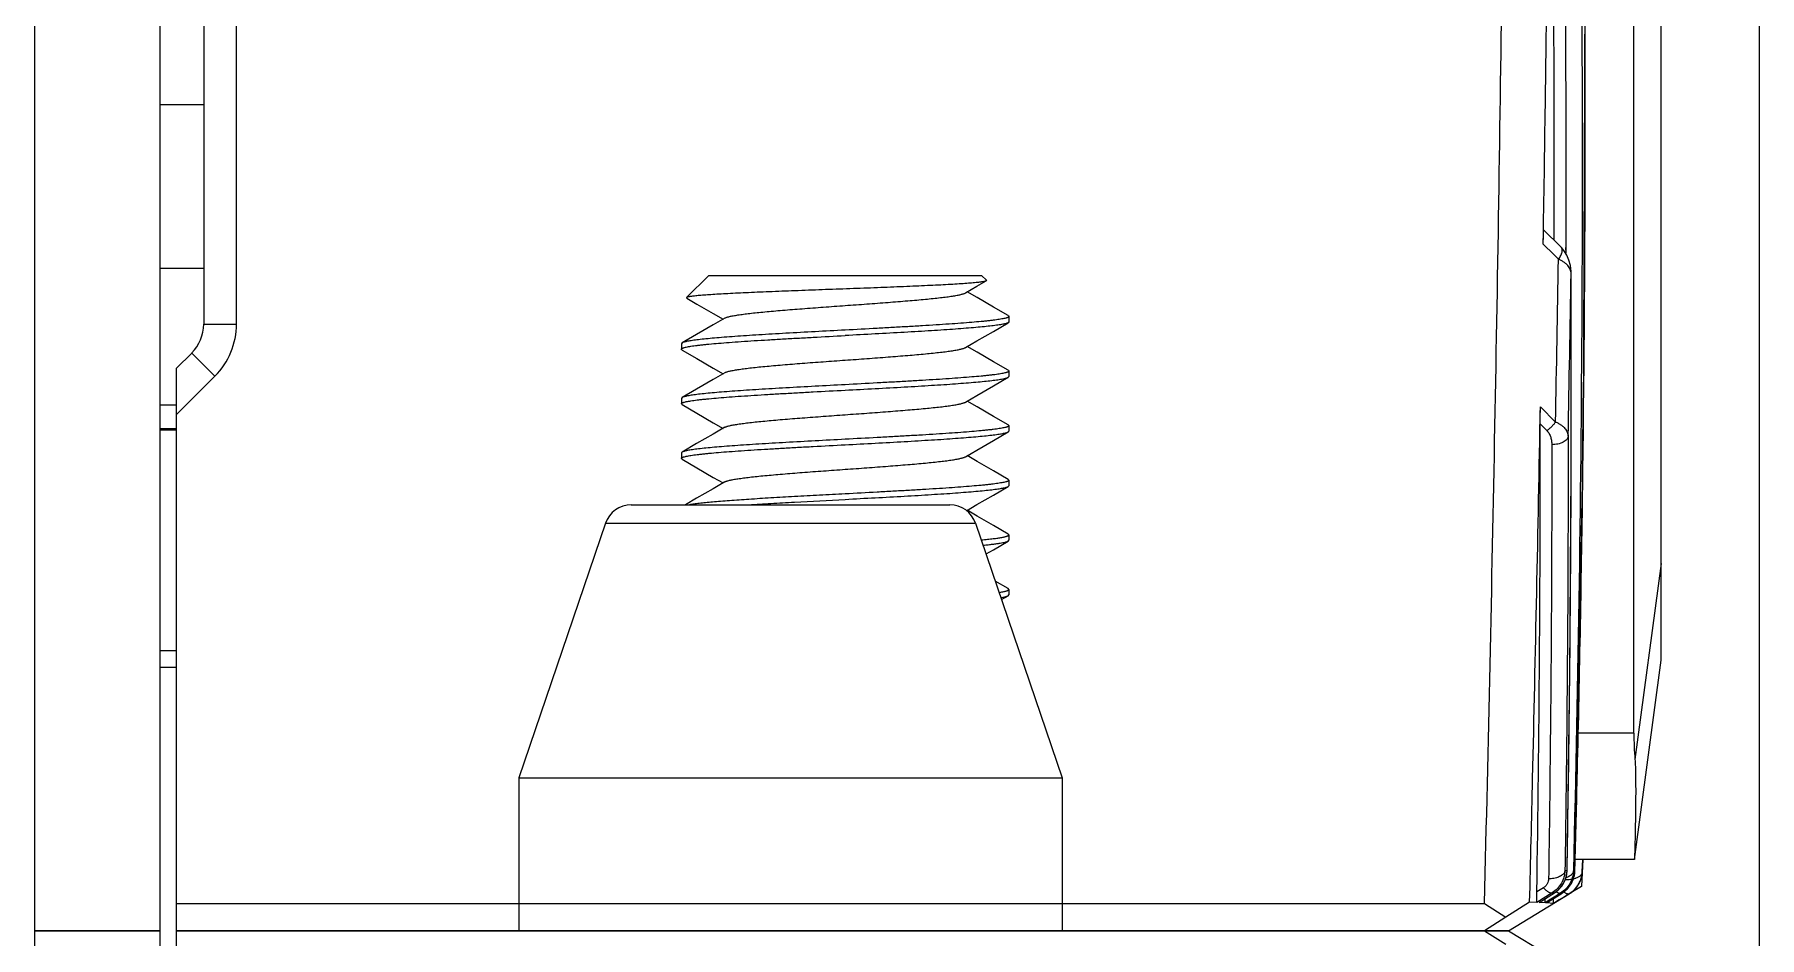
# Model space of a CAD drawing. Header units: millimetres. Extents: x 1409 to 26878, y 589 to 5187.
# Drawn here: x 18727.3 to 18758.9, y 2587.47 to 2604.01 of the extents above; entities that cross this region are included whole.
import ezdxf

# ---------------------------------------------------------------- set-up
doc = ezdxf.new("R2010")
doc.units = ezdxf.units.MM
doc.layers.add('02___PRT_ALL_AXES', color=7, linetype='Continuous')

# ---------------------------------------------------------------- blocks, each defined once
blk = doc.blocks.new('rdgx')
at = {"color": 114, "linetype": 'Continuous', "lineweight": -3, "true_color": 0x139b48}
blk.add_line((18150.099, 8185.248), (18150.099, 8857.748), dxfattribs=at)
blk = doc.blocks.new('*U77')
blk.add_blockref('rdgx', (-18135.099, -8526.998))
blk = doc.blocks.new('*U78')
at = {"color": 0, "linetype": 'ByBlock', "lineweight": -2, "transparency": 16777216}
blk.add_blockref('*U77', (0, 0), dxfattribs=at)
blk = doc.blocks.new('5555')
at = {"color": 7, "linetype": 'Continuous'}
for p, q in [((2267.302, 3846.509), (2266.897, 3846.104)), ((2267.302, 3846.509), (2272.302, 3846.509)), ((2272.302, 3846.509), (2272.39, 3846.421)), ((2272.39, 3846.421), (2272.386, 3846.41)), ((2266.897, 3846.104), (2266.901, 3846.095)), ((2272.789, 3845.774), (2272.802, 3845.759)), ((2272.802, 3845.659), (2272.789, 3845.644)), ((2266.815, 3845.274), (2266.802, 3845.259)), ((2272.789, 3844.774), (2272.802, 3844.759)), ((2272.789, 3844.644), (2272.802, 3844.659)), ((2266.815, 3844.274), (2266.802, 3844.259)), ((2266.815, 3844.144), (2266.802, 3844.159)), ((2272.789, 3843.774), (2272.802, 3843.759)), ((2272.789, 3843.644), (2272.802, 3843.659)), ((2266.815, 3843.274), (2266.802, 3843.259)), ((2266.815, 3843.144), (2266.802, 3843.159)), ((2272.789, 3842.774), (2272.802, 3842.759)), ((2272.789, 3842.644), (2272.802, 3842.659)), ((2265.885, 3842.309), (2271.719, 3842.309)), ((2265.412, 3841.97), (2263.827, 3837.309)), ((2265.412, 3841.97), (2272.192, 3841.97)), ((2272.192, 3841.97), (2273.777, 3837.309)), ((2272.802, 3841.759), (2272.789, 3841.774)), ((2272.789, 3841.644), (2272.802, 3841.659)), ((2272.789, 3840.774), (2272.552, 3840.911)), ((2272.802, 3840.759), (2272.789, 3840.774)), ((2272.667, 3840.573), (2272.789, 3840.644)), ((2272.789, 3840.644), (2272.802, 3840.659)), ((2263.827, 3837.309), (2273.777, 3837.309)), ((2254.952, 3834.509), (2254.952, 3497.009)), ((2257.252, 3834.509), (2254.952, 3834.509)), ((2257.252, 3497.009), (2257.252, 3834.509)), ((2257.552, 3824.209), (2257.552, 3834.509)), ((2257.552, 3834.509), (2281.952, 3834.509)), ((2281.514, 3834.509), (2281.905, 3834.259)), ((2281.952, 3834.509), (2283.293, 3833.697)), ((2284.752, 3501.965), (2284.752, 3829.553)), ((2284.252, 3500.628), (2284.252, 3524.126)), ((2258.052, 3519.951), (2258.052, 3508.12)), ((2258.652, 3508.12), (2258.652, 3513.828)), ((2258.052, 3512.137), (2257.252, 3512.137)), ((2282.782, 3509.393), (2282.59, 3509.583)), ((2283.001, 3509.522), (2283.002, 3509.418)), ((2283.002, 3509.522), (2283.002, 3509.418)), ((2282.869, 3509.306), (2282.782, 3509.393)), ((2283.101, 3509.047), (2283.101, 3509.054)), ((2258.052, 3508.12), (2258.652, 3508.12)), ((2257.552, 3507.309), (2257.832, 3507.589)), ((2257.552, 3497.009), (2257.552, 3507.309)), ((2257.832, 3507.589), (2258.257, 3507.165)), ((2257.552, 3506.46), (2258.257, 3507.165)), ((2283.31, 3505.326), (2283.33, 3507.055)), ((2283.316, 3505.326), (2283.336, 3507.055)), ((2282.538, 3506.603), (2282.816, 3506.325)), ((2257.552, 3506.201), (2257.252, 3506.201)), ((2257.552, 3506.176), (2257.252, 3506.176)), ((2282.535, 3506.289), (2282.658, 3506.167)), ((2284.752, 3503.731), (2284.27, 3500.143)), ((2257.552, 3502.137), (2257.252, 3502.137)), ((2284.262, 3498.315), (2284.752, 3501.965)), ((2257.552, 3501.827), (2257.252, 3501.827)), ((2284.252, 3500.628), (2283.219, 3500.628)), ((2283.17, 3498.103), (2283.171, 3498.13)), ((2283.17, 3498.103), (2283.171, 3498.13)), ((2284.262, 3498.315), (2283.174, 3498.315)), ((2283.318, 3498.315), (2283.293, 3497.821)), ((2283.315, 3498.315), (2283.305, 3498.088)), ((2283.315, 3498.315), (2283.305, 3498.088)), ((2283.306, 3498.086), (2283.317, 3498.315)), ((2283.306, 3498.086), (2283.318, 3498.315)), ((2284.262, 3498.315), (2284.262, 3498.315)), ((2282.988, 3498.112), (2283.027, 3498.11)), ((2283.027, 3498.114), (2283.027, 3498.114)), ((2283.027, 3498.11), (2283.027, 3498.114)), ((2283.293, 3497.821), (2283.066, 3497.683)), ((2283.142, 3498.105), (2283.17, 3498.103)), ((2283.142, 3498.105), (2283.142, 3498.099)), ((2283.17, 3498.103), (2283.17, 3498.106)), ((2283.305, 3498.088), (2283.306, 3498.086)), ((2257.552, 3497.509), (2281.514, 3497.509)), ((2281.514, 3497.509), (2281.905, 3497.259)), ((2282.341, 3497.529), (2281.905, 3497.259)), ((2281.952, 3497.009), (2283.066, 3497.683)), ((2282.475, 3497.526), (2282.341, 3497.529)), ((2282.596, 3497.796), (2282.474, 3497.718)), ((2282.756, 3497.702), (2282.475, 3497.526)), ((2282.513, 3497.524), (2282.794, 3497.701)), ((2282.625, 3497.521), (2282.513, 3497.524)), ((2282.728, 3497.585), (2282.625, 3497.521)), ((2282.652, 3497.519), (2282.837, 3497.635)), ((2282.776, 3497.509), (2282.652, 3497.519)), ((2282.822, 3497.643), (2282.728, 3497.585)), ((2282.756, 3497.702), (2282.794, 3497.701)), ((2282.776, 3497.509), (2282.779, 3497.577)), ((2282.881, 3497.573), (2282.776, 3497.509)), ((2282.875, 3497.569), (2282.776, 3497.509)), ((2282.779, 3497.577), (2282.78, 3497.6)), ((2282.779, 3497.577), (2282.78, 3497.598)), ((2282.793, 3497.607), (2282.935, 3497.696)), ((2282.794, 3497.701), (2282.795, 3497.702)), ((2282.908, 3497.697), (2282.822, 3497.643)), ((2282.837, 3497.635), (2282.916, 3497.684)), ((2282.881, 3497.573), (2282.875, 3497.569)), ((2282.977, 3497.631), (2282.881, 3497.573)), ((2282.908, 3497.697), (2282.935, 3497.696)), ((2282.916, 3497.684), (2282.935, 3497.696)), ((2283.065, 3497.684), (2282.977, 3497.631)), ((2283.065, 3497.684), (2283.066, 3497.683)), ((2281.905, 3497.259), (2281.514, 3497.009)), ((2254.952, 3497.009), (2257.252, 3497.009)), ((2281.952, 3497.009), (2257.552, 3497.009))]:
    blk.add_line(p, q, dxfattribs=at)
for points in [[(2272.006, 3846.189), (2272.217, 3846.312), (2272.386, 3846.41)], [(2266.901, 3846.095), (2267.087, 3845.986), (2267.387, 3845.812), (2267.565, 3845.709)], [(2272.789, 3845.774), (2272.522, 3845.929), (2272.222, 3846.103), (2272.039, 3846.209)], [(2267.598, 3845.729), (2267.382, 3845.603), (2267.082, 3845.429), (2266.815, 3845.274)], [(2272.006, 3845.189), (2272.217, 3845.312), (2272.517, 3845.486), (2272.789, 3845.644)], [(2266.815, 3845.144), (2267.087, 3844.986), (2267.387, 3844.812), (2267.565, 3844.709)], [(2272.789, 3844.774), (2272.522, 3844.929), (2272.222, 3845.103), (2272.039, 3845.209)], [(2267.598, 3844.729), (2267.382, 3844.603), (2267.082, 3844.429), (2266.815, 3844.274)], [(2272.006, 3844.189), (2272.217, 3844.312), (2272.517, 3844.486), (2272.789, 3844.644)], [(2266.815, 3844.144), (2267.087, 3843.986), (2267.387, 3843.812), (2267.565, 3843.709)], [(2272.789, 3843.774), (2272.522, 3843.929), (2272.222, 3844.103), (2272.039, 3844.209)], [(2267.598, 3843.729), (2267.382, 3843.603), (2267.082, 3843.429), (2266.815, 3843.274)], [(2272.006, 3843.189), (2272.217, 3843.312), (2272.517, 3843.486), (2272.789, 3843.644)], [(2272.789, 3842.774), (2272.522, 3842.929), (2272.222, 3843.103), (2272.039, 3843.209)], [(2266.815, 3843.144), (2267.087, 3842.986), (2267.387, 3842.812), (2267.565, 3842.709)], [(2267.598, 3842.729), (2267.382, 3842.603), (2267.082, 3842.429), (2266.876, 3842.309)], [(2272.025, 3842.2), (2272.217, 3842.312), (2272.517, 3842.486), (2272.789, 3842.644)], [(2272.789, 3841.774), (2272.522, 3841.929), (2272.222, 3842.103), (2272.039, 3842.209)], [(2272.383, 3841.409), (2272.517, 3841.486), (2272.789, 3841.644)], [(2283.17, 3498.106), (2283.326, 3506.136), (2283.358, 3514.25), (2283.265, 3522.286)], [(2282.922, 3509.522), (2282.831, 3509.612), (2282.676, 3509.766), (2282.602, 3509.84)], [(2283.101, 3509.054), (2283.101, 3509.081), (2283.089, 3509.191), (2283.062, 3509.292), (2283.023, 3509.384), (2282.97, 3509.468), (2282.922, 3509.522)], [(2283.027, 3498.114), (2283.077, 3501.731), (2283.102, 3505.43), (2283.101, 3509.054)], [(2282.795, 3497.702), (2282.852, 3497.744), (2282.912, 3497.804), (2282.961, 3497.874), (2282.997, 3497.952), (2283.02, 3498.035), (2283.027, 3498.114)], [(2282.988, 3498.112), (2283.008, 3498.111), (2283.027, 3498.11)], [(2283.142, 3498.105), (2283.157, 3498.104), (2283.17, 3498.103)], [(2283.305, 3498.088), (2283.306, 3498.087), (2283.306, 3498.086)], [(2283.306, 3498.086), (2283.306, 3498.086), (2283.306, 3498.086)], [(2282.776, 3497.509), (2282.777, 3497.516), (2282.778, 3497.538), (2282.779, 3497.577)]]:
    blk.add_lwpolyline(points, dxfattribs=at)
for centre, radius, start, end in [((2265.885, 3841.809), 0.5, 90, 161.222), ((2271.719, 3841.809), 0.5, 18.778, 90), ((1761.004, 3512.245), 522.357, 359.43075, 0.20332), ((884.878, 3532.753), 1398.188, 358.916962, 359.039134), ((885.147, 3533.032), 1398.16, 358.894876, 359.017081), ((2257.302, 3508.12), 0.75, 315, 0), ((2257.302, 3508.12), 1.35, 315, 0), ((2282.531, 3498.121), 0.496, 318.7164, 320.2634), ((2282.53, 3498.122), 0.497, 329.6112, 333.6008), ((2282.53, 3498.122), 0.498, 333.6011, 339.2325), ((2282.529, 3498.122), 0.498, 339.2373, 344.3117), ((2282.529, 3498.122), 0.498, 344.3124, 349.1129), ((2282.529, 3498.123), 0.499, 357.0234, 358.5749), ((2282.807, 3498.111), 0.5, 301.1877, 357.1376), ((2282.805, 3498.112), 0.5, 320.9829, 329.2131), ((2282.808, 3498.111), 0.499, 321.9112, 325.2762), ((2282.807, 3498.111), 0.5, 321.904, 325.2609), ((2282.806, 3498.111), 0.501, 325.2777, 329.1857), ((2282.806, 3498.111), 0.499, 329.2139, 330.8852), ((2282.806, 3498.112), 0.501, 329.1854, 330.8563), ((2282.805, 3498.112), 0.5, 330.8872, 338.4833), ((2282.806, 3498.111), 0.501, 330.8563, 332.4372), ((2282.808, 3498.111), 0.499, 332.4369, 335.829), ((2282.807, 3498.111), 0.5, 332.4386, 335.8215), ((2282.807, 3498.111), 0.5, 335.8308, 338.487), ((2282.806, 3498.112), 0.5, 338.4839, 340.0533), ((2282.807, 3498.111), 0.5, 338.4868, 340.059), ((2282.807, 3498.111), 0.5, 340.059, 343.6201), ((2282.807, 3498.111), 0.5, 343.6166, 346.4201), ((2282.808, 3498.111), 0.499, 343.6206, 346.43), ((2282.806, 3498.111), 0.501, 346.4342, 357.1519), ((2282.806, 3498.112), 0.501, 301.1984, 311.5553), ((2282.807, 3498.111), 0.5, 311.5533, 314.4391), ((2282.808, 3498.11), 0.499, 311.5584, 314.4468), ((2282.807, 3498.111), 0.5, 314.4385, 321.9036), ((2282.807, 3498.111), 0.5, 314.4498, 320.9236), ((2282.807, 3498.111), 0.5, 320.9256, 321.9105)]:
    blk.add_arc(centre, radius, start, end, dxfattribs=at)
for centre, major_axis, ratio, start_param, end_param in [((1582.334, 3506.139), (700.275, 18.578), 0.863121, -0.024899, -0.008605), ((1582.077, 3500.996), (700.275, 18.578), 0.863121, -0.036148, -0.021975), ((2286.752, 3503.315), (1.594, 4.962), 0.388195, -4.021095, -3.901125)]:
    blk.add_ellipse(centre, major_axis=major_axis, ratio=ratio, start_param=start_param, end_param=end_param, dxfattribs=at)
for points, knots in [([(2272.366, 3846.403), (2272.359, 3846.401), (2272.343, 3846.397), (2272.316, 3846.393), (2272.283, 3846.388), (2272.243, 3846.383), (2272.198, 3846.378), (2272.127, 3846.371), (2272.024, 3846.363), (2271.885, 3846.353), (2271.726, 3846.344), (2271.549, 3846.334), (2271.355, 3846.325), (2271.147, 3846.315), (2270.845, 3846.302), (2270.446, 3846.286), (2269.951, 3846.268), (2269.447, 3846.25), (2269.03, 3846.234), (2268.704, 3846.222), (2268.471, 3846.213), (2268.249, 3846.203), (2268.039, 3846.194), (2267.842, 3846.185), (2267.661, 3846.176), (2267.497, 3846.167), (2267.351, 3846.158), (2267.241, 3846.151), (2267.163, 3846.144), (2267.112, 3846.14), (2267.066, 3846.136), (2267.026, 3846.131), (2266.991, 3846.127), (2266.961, 3846.122), (2266.937, 3846.118), (2266.921, 3846.114), (2266.91, 3846.111), (2266.905, 3846.109), (2266.9, 3846.107), (2266.898, 3846.105), (2266.897, 3846.104)], [0, 0, 0, 0, 0.003948, 0.00899, 0.01512, 0.022325, 0.030594, 0.039905, 0.061553, 0.087067, 0.116196, 0.148663, 0.184163, 0.222362, 0.262911, 0.34956, 0.441011, 0.534058, 0.625507, 0.669662, 0.712279, 0.753005, 0.791514, 0.827491, 0.860657, 0.890747, 0.917533, 0.940812, 0.951081, 0.960412, 0.96879, 0.976198, 0.982625, 0.988065, 0.992513, 0.99597, 0.99733, 0.998448, 0.999333, 1, 1, 1, 1]), ([(2272.386, 3846.41), (2272.383, 3846.409), (2272.377, 3846.406), (2272.37, 3846.404), (2272.366, 3846.403)], [0, 0, 0, 0, 0.422017, 1, 1, 1, 1]), ([(2267.598, 3845.729), (2267.603, 3845.731), (2267.614, 3845.737), (2267.633, 3845.744), (2267.657, 3845.751), (2267.685, 3845.758), (2267.717, 3845.765), (2267.769, 3845.775), (2267.843, 3845.787), (2267.944, 3845.802), (2268.061, 3845.816), (2268.192, 3845.83), (2268.336, 3845.844), (2268.492, 3845.859), (2268.72, 3845.878), (2269.024, 3845.902), (2269.407, 3845.931), (2269.802, 3845.959), (2270.197, 3845.987), (2270.58, 3846.016), (2270.884, 3846.04), (2271.112, 3846.059), (2271.268, 3846.074), (2271.412, 3846.088), (2271.543, 3846.102), (2271.66, 3846.116), (2271.761, 3846.131), (2271.836, 3846.143), (2271.887, 3846.153), (2271.919, 3846.16), (2271.947, 3846.167), (2271.971, 3846.174), (2271.99, 3846.181), (2272.001, 3846.187), (2272.006, 3846.189)], [0, 0, 0, 0, 0.00367, 0.008268, 0.013815, 0.020314, 0.02776, 0.036146, 0.055692, 0.078812, 0.105333, 0.135051, 0.167723, 0.203095, 0.240876, 0.322432, 0.40975, 0.499999, 0.590248, 0.677567, 0.759122, 0.796904, 0.832273, 0.86495, 0.894664, 0.921187, 0.944307, 0.96385, 0.972239, 0.979687, 0.986183, 0.991728, 0.996326, 1, 1, 1, 1]), ([(2272.802, 3845.759), (2272.802, 3845.758), (2272.801, 3845.755), (2272.798, 3845.751), (2272.794, 3845.747), (2272.787, 3845.743), (2272.779, 3845.739), (2272.769, 3845.735), (2272.757, 3845.731), (2272.738, 3845.726), (2272.71, 3845.719), (2272.671, 3845.712), (2272.624, 3845.704), (2272.571, 3845.696), (2272.512, 3845.688), (2272.446, 3845.681), (2272.373, 3845.673), (2272.264, 3845.662), (2272.114, 3845.649), (2271.917, 3845.633), (2271.699, 3845.618), (2271.463, 3845.602), (2271.212, 3845.587), (2270.946, 3845.571), (2270.67, 3845.556), (2270.287, 3845.535), (2269.997, 3845.519), (2269.802, 3845.509)], [0, 0, 0, 0, 0.001328, 0.002903, 0.00488, 0.00734, 0.010322, 0.013847, 0.017929, 0.022574, 0.033566, 0.046826, 0.062334, 0.080068, 0.099995, 0.122069, 0.146236, 0.172445, 0.230745, 0.296408, 0.36882, 0.447283, 0.531057, 0.619321, 0.711234, 0.805943, 1, 1, 1, 1]), ([(2266.802, 3845.159), (2266.802, 3845.16), (2266.803, 3845.163), (2266.806, 3845.167), (2266.81, 3845.171), (2266.817, 3845.175), (2266.825, 3845.179), (2266.835, 3845.183), (2266.847, 3845.187), (2266.866, 3845.192), (2266.894, 3845.199), (2266.933, 3845.206), (2266.98, 3845.214), (2267.033, 3845.222), (2267.092, 3845.23), (2267.158, 3845.237), (2267.231, 3845.245), (2267.34, 3845.256), (2267.49, 3845.269), (2267.687, 3845.285), (2267.905, 3845.3), (2268.141, 3845.316), (2268.392, 3845.331), (2268.658, 3845.347), (2268.934, 3845.362), (2269.317, 3845.383), (2269.607, 3845.399), (2269.802, 3845.409)], [0, 0, 0, 0, 0.001328, 0.002902, 0.004879, 0.007337, 0.010318, 0.013844, 0.017928, 0.022575, 0.033566, 0.046822, 0.062332, 0.08007, 0.099995, 0.122065, 0.146235, 0.172447, 0.230742, 0.296409, 0.368818, 0.447283, 0.531053, 0.619324, 0.711239, 0.805938, 1, 1, 1, 1]), ([(2269.802, 3845.509), (2269.618, 3845.499), (2269.257, 3845.48), (2268.811, 3845.456), (2268.468, 3845.436), (2268.226, 3845.421), (2267.998, 3845.407), (2267.786, 3845.392), (2267.59, 3845.377), (2267.414, 3845.363), (2267.258, 3845.348), (2267.123, 3845.334), (2267.025, 3845.321), (2266.959, 3845.311), (2266.918, 3845.304), (2266.883, 3845.296), (2266.855, 3845.289), (2266.835, 3845.283), (2266.822, 3845.278), (2266.817, 3845.275), (2266.815, 3845.274)], [0, 0, 0, 0, 0.184087, 0.361931, 0.446591, 0.527462, 0.603841, 0.675081, 0.74058, 0.799785, 0.8522, 0.897387, 0.934985, 0.950841, 0.964701, 0.976546, 0.986365, 0.994165, 0.997323, 1, 1, 1, 1]), ([(2272.789, 3845.644), (2272.787, 3845.643), (2272.782, 3845.64), (2272.769, 3845.635), (2272.749, 3845.629), (2272.721, 3845.622), (2272.686, 3845.614), (2272.645, 3845.607), (2272.579, 3845.597), (2272.481, 3845.584), (2272.346, 3845.57), (2272.19, 3845.555), (2272.014, 3845.541), (2271.818, 3845.526), (2271.606, 3845.511), (2271.378, 3845.497), (2271.136, 3845.482), (2270.793, 3845.462), (2270.347, 3845.438), (2269.986, 3845.419), (2269.802, 3845.409)], [0, 0, 0, 0, 0.002677, 0.005834, 0.013634, 0.023455, 0.0353, 0.049159, 0.065015, 0.102613, 0.147799, 0.200216, 0.25942, 0.324919, 0.396159, 0.472539, 0.553409, 0.638069, 0.815914, 1, 1, 1, 1]), ([(2266.815, 3845.144), (2266.813, 3845.146), (2266.809, 3845.148), (2266.805, 3845.151), (2266.803, 3845.155), (2266.802, 3845.158), (2266.802, 3845.159)], [0, 0, 0, 0, 0.329526, 0.597207, 0.813915, 1, 1, 1, 1]), ([(2267.598, 3844.729), (2267.603, 3844.731), (2267.614, 3844.737), (2267.633, 3844.744), (2267.657, 3844.751), (2267.685, 3844.758), (2267.717, 3844.765), (2267.769, 3844.775), (2267.843, 3844.787), (2267.944, 3844.802), (2268.061, 3844.816), (2268.192, 3844.83), (2268.336, 3844.844), (2268.492, 3844.859), (2268.72, 3844.878), (2269.024, 3844.902), (2269.407, 3844.931), (2269.802, 3844.959), (2270.197, 3844.987), (2270.58, 3845.016), (2270.884, 3845.04), (2271.112, 3845.059), (2271.268, 3845.074), (2271.412, 3845.088), (2271.543, 3845.102), (2271.66, 3845.116), (2271.761, 3845.131), (2271.836, 3845.143), (2271.887, 3845.153), (2271.919, 3845.16), (2271.947, 3845.167), (2271.971, 3845.174), (2271.99, 3845.181), (2272.001, 3845.187), (2272.006, 3845.189)], [0, 0, 0, 0, 0.003673, 0.008273, 0.013818, 0.020314, 0.02776, 0.036149, 0.055695, 0.078813, 0.105337, 0.135051, 0.167726, 0.203097, 0.240877, 0.322433, 0.409752, 0.500001, 0.590249, 0.677567, 0.759124, 0.796904, 0.832276, 0.864949, 0.894665, 0.921188, 0.944306, 0.963853, 0.97224, 0.979685, 0.986183, 0.991729, 0.996329, 1, 1, 1, 1]), ([(2269.802, 3844.509), (2269.618, 3844.499), (2269.257, 3844.48), (2268.811, 3844.456), (2268.468, 3844.436), (2268.226, 3844.421), (2267.998, 3844.407), (2267.786, 3844.392), (2267.59, 3844.377), (2267.414, 3844.363), (2267.258, 3844.348), (2267.123, 3844.334), (2267.025, 3844.321), (2266.959, 3844.311), (2266.918, 3844.304), (2266.883, 3844.296), (2266.855, 3844.289), (2266.835, 3844.283), (2266.822, 3844.278), (2266.817, 3844.275), (2266.815, 3844.274)], [0, 0, 0, 0, 0.184094, 0.361926, 0.446592, 0.527463, 0.60384, 0.67508, 0.740578, 0.799785, 0.852198, 0.897387, 0.934982, 0.950842, 0.964701, 0.976543, 0.986362, 0.994166, 0.997324, 1, 1, 1, 1]), ([(2272.802, 3844.759), (2272.802, 3844.758), (2272.801, 3844.755), (2272.798, 3844.751), (2272.794, 3844.747), (2272.787, 3844.743), (2272.779, 3844.739), (2272.769, 3844.735), (2272.757, 3844.731), (2272.738, 3844.726), (2272.71, 3844.719), (2272.671, 3844.712), (2272.624, 3844.704), (2272.571, 3844.696), (2272.512, 3844.688), (2272.446, 3844.681), (2272.373, 3844.673), (2272.264, 3844.662), (2272.114, 3844.649), (2271.917, 3844.633), (2271.699, 3844.618), (2271.463, 3844.602), (2271.212, 3844.587), (2270.946, 3844.571), (2270.67, 3844.556), (2270.287, 3844.535), (2269.997, 3844.519), (2269.802, 3844.509)], [0, 0, 0, 0, 0.001328, 0.002903, 0.00488, 0.00734, 0.010322, 0.013847, 0.017929, 0.022574, 0.033566, 0.046826, 0.062334, 0.080068, 0.099995, 0.122069, 0.146236, 0.172445, 0.230745, 0.296408, 0.36882, 0.447283, 0.531057, 0.619321, 0.711234, 0.805943, 1, 1, 1, 1]), ([(2269.802, 3844.409), (2269.986, 3844.419), (2270.347, 3844.438), (2270.793, 3844.462), (2271.136, 3844.482), (2271.378, 3844.497), (2271.606, 3844.511), (2271.818, 3844.526), (2272.014, 3844.541), (2272.19, 3844.555), (2272.346, 3844.57), (2272.481, 3844.584), (2272.579, 3844.597), (2272.645, 3844.607), (2272.686, 3844.614), (2272.721, 3844.622), (2272.749, 3844.629), (2272.769, 3844.635), (2272.782, 3844.64), (2272.787, 3844.643), (2272.789, 3844.644)], [0, 0, 0, 0, 0.184087, 0.361931, 0.446591, 0.527462, 0.603841, 0.675081, 0.74058, 0.799785, 0.8522, 0.897387, 0.934985, 0.950841, 0.964701, 0.976546, 0.986365, 0.994165, 0.997323, 1, 1, 1, 1]), ([(2266.802, 3844.159), (2266.802, 3844.16), (2266.803, 3844.163), (2266.806, 3844.167), (2266.81, 3844.171), (2266.817, 3844.175), (2266.825, 3844.179), (2266.835, 3844.183), (2266.847, 3844.187), (2266.866, 3844.192), (2266.894, 3844.199), (2266.933, 3844.206), (2266.98, 3844.214), (2267.033, 3844.222), (2267.092, 3844.23), (2267.158, 3844.237), (2267.231, 3844.245), (2267.34, 3844.256), (2267.49, 3844.269), (2267.687, 3844.285), (2267.905, 3844.3), (2268.141, 3844.316), (2268.392, 3844.331), (2268.658, 3844.347), (2268.934, 3844.362), (2269.317, 3844.383), (2269.607, 3844.399), (2269.802, 3844.409)], [0, 0, 0, 0, 0.001328, 0.002903, 0.00488, 0.00734, 0.010322, 0.013847, 0.017929, 0.022574, 0.033566, 0.046826, 0.062334, 0.080068, 0.099995, 0.122069, 0.146236, 0.172445, 0.230745, 0.296408, 0.36882, 0.447283, 0.531057, 0.619321, 0.711234, 0.805943, 1, 1, 1, 1]), ([(2267.598, 3843.729), (2267.603, 3843.731), (2267.614, 3843.737), (2267.633, 3843.744), (2267.657, 3843.751), (2267.685, 3843.758), (2267.717, 3843.765), (2267.769, 3843.775), (2267.843, 3843.787), (2267.944, 3843.802), (2268.061, 3843.816), (2268.192, 3843.83), (2268.336, 3843.844), (2268.492, 3843.859), (2268.72, 3843.878), (2269.024, 3843.902), (2269.407, 3843.931), (2269.802, 3843.959), (2270.197, 3843.987), (2270.58, 3844.016), (2270.884, 3844.04), (2271.112, 3844.059), (2271.268, 3844.074), (2271.412, 3844.088), (2271.543, 3844.102), (2271.66, 3844.116), (2271.761, 3844.131), (2271.836, 3844.143), (2271.887, 3844.153), (2271.919, 3844.16), (2271.947, 3844.167), (2271.971, 3844.174), (2271.99, 3844.181), (2272.001, 3844.187), (2272.006, 3844.189)], [0, 0, 0, 0, 0.003672, 0.008269, 0.013813, 0.020312, 0.027761, 0.036148, 0.05569, 0.078813, 0.105333, 0.13505, 0.167725, 0.203094, 0.240877, 0.322432, 0.409751, 0.5, 0.590249, 0.677568, 0.759123, 0.796906, 0.832275, 0.86495, 0.894667, 0.921187, 0.94431, 0.963852, 0.972239, 0.979687, 0.986187, 0.991731, 0.996328, 1, 1, 1, 1]), ([(2269.802, 3843.509), (2269.618, 3843.499), (2269.257, 3843.48), (2268.811, 3843.456), (2268.468, 3843.436), (2268.226, 3843.421), (2267.998, 3843.407), (2267.786, 3843.392), (2267.59, 3843.377), (2267.414, 3843.363), (2267.258, 3843.348), (2267.123, 3843.334), (2267.025, 3843.321), (2266.959, 3843.311), (2266.918, 3843.304), (2266.883, 3843.296), (2266.855, 3843.289), (2266.835, 3843.283), (2266.822, 3843.278), (2266.817, 3843.275), (2266.815, 3843.274)], [0, 0, 0, 0, 0.184087, 0.361931, 0.446591, 0.527462, 0.603841, 0.675081, 0.74058, 0.799785, 0.8522, 0.897387, 0.934985, 0.950841, 0.964701, 0.976546, 0.986365, 0.994165, 0.997323, 1, 1, 1, 1]), ([(2272.802, 3843.759), (2272.802, 3843.758), (2272.801, 3843.755), (2272.798, 3843.751), (2272.794, 3843.747), (2272.787, 3843.743), (2272.779, 3843.739), (2272.769, 3843.735), (2272.757, 3843.731), (2272.738, 3843.726), (2272.71, 3843.719), (2272.671, 3843.712), (2272.624, 3843.704), (2272.571, 3843.696), (2272.512, 3843.688), (2272.446, 3843.681), (2272.373, 3843.673), (2272.264, 3843.662), (2272.114, 3843.649), (2271.917, 3843.633), (2271.699, 3843.618), (2271.463, 3843.602), (2271.212, 3843.587), (2270.946, 3843.571), (2270.67, 3843.556), (2270.287, 3843.535), (2269.997, 3843.519), (2269.802, 3843.509)], [0, 0, 0, 0, 0.001328, 0.002903, 0.00488, 0.00734, 0.010322, 0.013847, 0.017929, 0.022574, 0.033566, 0.046826, 0.062334, 0.080068, 0.099995, 0.122069, 0.146236, 0.172445, 0.230745, 0.296408, 0.36882, 0.447283, 0.531057, 0.619321, 0.711234, 0.805943, 1, 1, 1, 1]), ([(2269.802, 3843.409), (2269.986, 3843.419), (2270.347, 3843.438), (2270.793, 3843.462), (2271.136, 3843.482), (2271.378, 3843.497), (2271.606, 3843.511), (2271.818, 3843.526), (2272.014, 3843.541), (2272.19, 3843.555), (2272.346, 3843.57), (2272.481, 3843.584), (2272.579, 3843.597), (2272.645, 3843.607), (2272.686, 3843.614), (2272.721, 3843.622), (2272.749, 3843.629), (2272.769, 3843.635), (2272.782, 3843.64), (2272.787, 3843.643), (2272.789, 3843.644)], [0, 0, 0, 0, 0.184087, 0.361931, 0.446591, 0.527462, 0.603841, 0.675081, 0.74058, 0.799785, 0.8522, 0.897387, 0.934985, 0.950841, 0.964701, 0.976546, 0.986365, 0.994165, 0.997323, 1, 1, 1, 1]), ([(2266.802, 3843.159), (2266.802, 3843.16), (2266.803, 3843.163), (2266.806, 3843.167), (2266.81, 3843.171), (2266.817, 3843.175), (2266.825, 3843.179), (2266.835, 3843.183), (2266.847, 3843.187), (2266.866, 3843.192), (2266.894, 3843.199), (2266.933, 3843.206), (2266.98, 3843.214), (2267.033, 3843.222), (2267.092, 3843.23), (2267.158, 3843.237), (2267.231, 3843.245), (2267.34, 3843.256), (2267.49, 3843.269), (2267.687, 3843.285), (2267.905, 3843.3), (2268.141, 3843.316), (2268.392, 3843.331), (2268.658, 3843.347), (2268.934, 3843.362), (2269.317, 3843.383), (2269.607, 3843.399), (2269.802, 3843.409)], [0, 0, 0, 0, 0.001328, 0.002903, 0.00488, 0.00734, 0.010322, 0.013847, 0.017929, 0.022574, 0.033566, 0.046826, 0.062334, 0.080068, 0.099995, 0.122069, 0.146236, 0.172445, 0.230745, 0.296408, 0.36882, 0.447283, 0.531057, 0.619321, 0.711234, 0.805943, 1, 1, 1, 1]), ([(2267.598, 3842.729), (2267.603, 3842.731), (2267.614, 3842.737), (2267.633, 3842.744), (2267.657, 3842.751), (2267.685, 3842.758), (2267.717, 3842.765), (2267.769, 3842.775), (2267.843, 3842.787), (2267.944, 3842.802), (2268.061, 3842.816), (2268.192, 3842.83), (2268.336, 3842.844), (2268.492, 3842.859), (2268.72, 3842.878), (2269.024, 3842.902), (2269.407, 3842.931), (2269.802, 3842.959), (2270.197, 3842.987), (2270.58, 3843.016), (2270.884, 3843.04), (2271.112, 3843.059), (2271.268, 3843.074), (2271.412, 3843.088), (2271.543, 3843.102), (2271.66, 3843.116), (2271.761, 3843.131), (2271.836, 3843.143), (2271.887, 3843.153), (2271.919, 3843.16), (2271.947, 3843.167), (2271.971, 3843.174), (2271.99, 3843.181), (2272.001, 3843.187), (2272.006, 3843.189)], [0, 0, 0, 0, 0.003671, 0.00827, 0.013817, 0.020315, 0.02776, 0.036146, 0.055693, 0.078812, 0.105334, 0.135051, 0.167724, 0.203096, 0.240876, 0.322432, 0.409751, 0.499999, 0.590248, 0.677567, 0.759122, 0.796903, 0.832273, 0.864949, 0.894663, 0.921187, 0.944306, 0.96385, 0.97224, 0.979686, 0.986182, 0.991727, 0.996327, 1, 1, 1, 1]), ([(2272.802, 3842.759), (2272.802, 3842.758), (2272.801, 3842.755), (2272.798, 3842.751), (2272.794, 3842.747), (2272.787, 3842.743), (2272.779, 3842.739), (2272.769, 3842.735), (2272.757, 3842.731), (2272.738, 3842.726), (2272.71, 3842.719), (2272.671, 3842.712), (2272.624, 3842.704), (2272.571, 3842.696), (2272.512, 3842.688), (2272.446, 3842.681), (2272.373, 3842.673), (2272.264, 3842.662), (2272.114, 3842.649), (2271.917, 3842.633), (2271.699, 3842.618), (2271.463, 3842.602), (2271.212, 3842.587), (2270.946, 3842.571), (2270.67, 3842.556), (2270.287, 3842.535), (2269.997, 3842.519), (2269.802, 3842.509)], [0, 0, 0, 0, 0.001328, 0.002903, 0.00488, 0.00734, 0.010322, 0.013847, 0.017929, 0.022574, 0.033566, 0.046826, 0.062334, 0.080068, 0.099995, 0.122069, 0.146236, 0.172445, 0.230745, 0.296408, 0.36882, 0.447283, 0.531057, 0.619321, 0.711234, 0.805943, 1, 1, 1, 1]), ([(2269.802, 3842.409), (2269.986, 3842.419), (2270.347, 3842.438), (2270.793, 3842.462), (2271.136, 3842.482), (2271.378, 3842.497), (2271.606, 3842.511), (2271.818, 3842.526), (2272.014, 3842.541), (2272.19, 3842.555), (2272.346, 3842.57), (2272.481, 3842.584), (2272.579, 3842.597), (2272.645, 3842.607), (2272.686, 3842.614), (2272.721, 3842.622), (2272.749, 3842.629), (2272.769, 3842.635), (2272.782, 3842.64), (2272.787, 3842.643), (2272.789, 3842.644)], [0, 0, 0, 0, 0.184087, 0.361931, 0.446591, 0.527462, 0.603841, 0.675081, 0.74058, 0.799785, 0.8522, 0.897387, 0.934985, 0.950841, 0.964701, 0.976546, 0.986365, 0.994165, 0.997323, 1, 1, 1, 1]), ([(2269.802, 3842.509), (2269.646, 3842.501), (2269.337, 3842.484), (2268.883, 3842.46), (2268.451, 3842.435), (2268.053, 3842.41), (2267.747, 3842.389), (2267.526, 3842.372), (2267.38, 3842.36), (2267.249, 3842.347), (2267.134, 3842.335), (2267.036, 3842.323), (2266.976, 3842.314), (2266.949, 3842.309)], [0, 0, 0, 0, 0.164246, 0.324514, 0.476767, 0.617342, 0.74277, 0.798828, 0.849993, 0.895947, 0.936415, 0.971169, 1, 1, 1, 1]), ([(2268.039, 3842.309), (2268.173, 3842.318), (2268.451, 3842.335), (2269.039, 3842.369), (2269.493, 3842.393), (2269.802, 3842.409)], [0, 0, 0, 0, 0.227708, 0.474344, 1, 1, 1, 1]), ([(2272.296, 3841.665), (2272.335, 3841.669), (2272.407, 3841.676), (2272.509, 3841.688), (2272.585, 3841.698), (2272.637, 3841.706), (2272.671, 3841.712), (2272.702, 3841.718), (2272.728, 3841.723), (2272.75, 3841.729), (2272.768, 3841.735), (2272.781, 3841.74), (2272.789, 3841.744), (2272.794, 3841.747), (2272.797, 3841.75), (2272.8, 3841.753), (2272.802, 3841.756), (2272.802, 3841.758), (2272.802, 3841.759)], [0, 0, 0, 0, 0.223544, 0.420113, 0.588683, 0.662195, 0.728429, 0.787326, 0.838839, 0.882943, 0.919665, 0.949133, 0.961235, 0.971657, 0.980504, 0.987952, 0.994293, 1, 1, 1, 1]), ([(2272.334, 3841.569), (2272.364, 3841.572), (2272.422, 3841.578), (2272.503, 3841.587), (2272.576, 3841.597), (2272.638, 3841.606), (2272.69, 3841.615), (2272.728, 3841.623), (2272.752, 3841.63), (2272.767, 3841.635), (2272.779, 3841.639), (2272.786, 3841.643), (2272.789, 3841.644)], [0, 0, 0, 0, 0.197413, 0.375047, 0.532298, 0.668631, 0.783701, 0.877257, 0.915927, 0.949213, 0.977191, 1, 1, 1, 1]), ([(2272.633, 3840.705), (2272.646, 3840.707), (2272.671, 3840.712), (2272.705, 3840.718), (2272.734, 3840.725), (2272.755, 3840.731), (2272.769, 3840.735), (2272.778, 3840.739), (2272.785, 3840.742), (2272.791, 3840.745), (2272.796, 3840.749), (2272.799, 3840.752), (2272.801, 3840.755), (2272.802, 3840.758), (2272.802, 3840.759)], [0, 0, 0, 0, 0.219331, 0.411113, 0.575152, 0.711368, 0.769118, 0.820054, 0.864301, 0.902057, 0.933655, 0.959675, 0.981174, 1, 1, 1, 1]), ([(2272.668, 3840.611), (2272.682, 3840.614), (2272.708, 3840.619), (2272.738, 3840.626), (2272.758, 3840.632), (2272.771, 3840.636), (2272.781, 3840.64), (2272.787, 3840.643), (2272.789, 3840.644)], [0, 0, 0, 0, 0.341196, 0.621345, 0.738494, 0.840476, 0.927514, 1, 1, 1, 1]), ([(2281.514, 3497.509), (2281.66, 3503.335), (2281.879, 3514.987), (2281.952, 3526.64), (2281.952, 3532.465)], [0, 0, 0, 0, 0.500134, 1, 1, 1, 1]), ([(2282.59, 3509.583), (2282.604, 3510.437), (2282.657, 3513.852), (2282.697, 3517.268), (2282.72, 3519.829)], [0, 0, 0, 0, 0.250036, 1, 1, 1, 1]), ([(2283.239, 3519.297), (2283.295, 3515.765), (2283.334, 3508.7), (2283.23, 3501.636), (2283.142, 3498.105)], [0, 0, 0, 0, 0.499994, 1, 1, 1, 1]), ([(2282.939, 3519.138), (2282.952, 3518.337), (2282.995, 3515.132), (2283.008, 3511.926), (2283.002, 3509.522)], [0, 0, 0, 0, 0.250005, 1, 1, 1, 1]), ([(2282.59, 3509.583), (2282.59, 3509.6), (2282.591, 3509.632), (2282.592, 3509.679), (2282.593, 3509.717), (2282.594, 3509.746), (2282.595, 3509.765), (2282.596, 3509.783), (2282.597, 3509.799), (2282.597, 3509.81), (2282.598, 3509.818), (2282.599, 3509.823), (2282.599, 3509.828), (2282.599, 3509.831), (2282.6, 3509.834), (2282.6, 3509.837), (2282.601, 3509.838), (2282.601, 3509.839), (2282.601, 3509.84), (2282.602, 3509.84), (2282.602, 3509.84), (2282.602, 3509.84), (2282.602, 3509.84)], [0, 0, 0, 0, 0.18843, 0.373454, 0.549508, 0.631709, 0.708358, 0.778034, 0.839379, 0.891266, 0.913387, 0.932906, 0.949793, 0.964032, 0.975674, 0.984796, 0.991483, 0.995863, 0.997273, 0.998268, 0.999063, 1, 1, 1, 1]), ([(2282.869, 3509.306), (2282.877, 3509.317), (2282.892, 3509.339), (2282.911, 3509.373), (2282.925, 3509.405), (2282.935, 3509.435), (2282.94, 3509.462), (2282.94, 3509.486), (2282.935, 3509.503), (2282.929, 3509.515), (2282.925, 3509.52), (2282.922, 3509.522)], [0, 0, 0, 0, 0.174006, 0.336677, 0.485293, 0.61814, 0.734327, 0.834399, 0.92102, 0.961038, 1, 1, 1, 1]), ([(2283.101, 3509.047), (2283.1, 3509.06), (2283.097, 3509.085), (2283.085, 3509.122), (2283.066, 3509.157), (2283.04, 3509.192), (2283.008, 3509.225), (2282.968, 3509.256), (2282.921, 3509.283), (2282.887, 3509.299), (2282.869, 3509.306)], [0, 0, 0, 0, 0.101286, 0.205615, 0.315315, 0.432369, 0.558414, 0.694651, 0.841803, 1, 1, 1, 1]), ([(2283.027, 3498.11), (2283.043, 3499.022), (2283.096, 3502.667), (2283.111, 3506.313), (2283.101, 3509.047)], [0, 0, 0, 0, 0.250006, 1, 1, 1, 1]), ([(2282.341, 3497.529), (2282.36, 3498.285), (2282.433, 3501.31), (2282.496, 3504.334), (2282.538, 3506.603)], [0, 0, 0, 0, 0.250045, 1, 1, 1, 1]), ([(2282.535, 3506.289), (2282.535, 3506.339), (2282.536, 3506.444), (2282.537, 3506.548), (2282.538, 3506.603)], [0, 0, 0, 0, 0.478215, 1, 1, 1, 1]), ([(2282.816, 3506.325), (2282.805, 3506.31), (2282.782, 3506.281), (2282.744, 3506.239), (2282.702, 3506.201), (2282.673, 3506.178), (2282.658, 3506.167)], [0, 0, 0, 0, 0.246621, 0.500605, 0.754282, 1, 1, 1, 1]), ([(2282.658, 3506.167), (2282.675, 3506.15), (2282.702, 3506.111), (2282.729, 3506.046), (2282.744, 3505.979), (2282.747, 3505.933), (2282.747, 3505.91)], [0, 0, 0, 0, 0.257929, 0.508214, 0.754846, 1, 1, 1, 1]), ([(2283.047, 3506.066), (2283.046, 3506.06), (2283.045, 3506.05), (2283.037, 3506.029), (2283.021, 3506.004), (2282.992, 3505.977), (2282.954, 3505.954), (2282.909, 3505.935), (2282.858, 3505.921), (2282.804, 3505.912), (2282.766, 3505.91), (2282.747, 3505.91)], [0, 0, 0, 0, 0.042767, 0.086868, 0.181641, 0.288842, 0.409947, 0.544259, 0.689575, 0.842772, 1, 1, 1, 1]), ([(2282.816, 3506.325), (2282.834, 3506.318), (2282.868, 3506.302), (2282.914, 3506.274), (2282.954, 3506.244), (2282.987, 3506.211), (2283.013, 3506.176), (2283.031, 3506.14), (2283.043, 3506.103), (2283.046, 3506.078), (2283.047, 3506.066)], [0, 0, 0, 0, 0.158195, 0.305309, 0.441503, 0.567514, 0.684555, 0.794263, 0.898628, 1, 1, 1, 1]), ([(2283.047, 3506.066), (2283.047, 3504.077), (2283.033, 3501.426), (2282.998, 3498.775), (2282.988, 3498.112)], [0, 0, 0, 0, 0.749996, 1, 1, 1, 1]), ([(2282.747, 3505.91), (2282.747, 3503.922), (2282.733, 3501.272), (2282.698, 3498.622), (2282.688, 3497.959)], [0, 0, 0, 0, 0.749996, 1, 1, 1, 1]), ([(2283.171, 3498.13), (2283.187, 3498.73), (2283.248, 3501.128), (2283.292, 3503.527), (2283.316, 3505.326)], [0, 0, 0, 0, 0.250008, 1, 1, 1, 1]), ([(2284.27, 3500.143), (2284.273, 3500.108), (2284.277, 3500.04), (2284.281, 3499.907), (2284.283, 3499.746), (2284.284, 3499.562), (2284.283, 3499.338), (2284.28, 3499.131), (2284.277, 3498.94), (2284.274, 3498.815), (2284.272, 3498.704), (2284.27, 3498.607), (2284.268, 3498.523), (2284.266, 3498.462), (2284.265, 3498.42), (2284.265, 3498.395), (2284.264, 3498.372), (2284.263, 3498.354), (2284.263, 3498.339), (2284.263, 3498.328), (2284.262, 3498.32), (2284.262, 3498.317), (2284.262, 3498.315)], [0, 0, 0, 0, 0.056799, 0.112256, 0.219016, 0.320013, 0.414955, 0.585576, 0.660752, 0.728869, 0.789724, 0.843137, 0.888946, 0.927018, 0.943114, 0.957235, 0.969371, 0.979511, 0.987649, 0.993779, 0.997897, 1, 1, 1, 1]), ([(2282.688, 3497.959), (2282.688, 3497.944), (2282.684, 3497.912), (2282.666, 3497.867), (2282.637, 3497.826), (2282.611, 3497.805), (2282.596, 3497.796)], [0, 0, 0, 0, 0.240354, 0.484746, 0.736964, 1, 1, 1, 1]), ([(2282.978, 3498.077), (2282.974, 3498.068), (2282.962, 3498.051), (2282.938, 3498.028), (2282.908, 3498.007), (2282.871, 3497.99), (2282.83, 3497.976), (2282.769, 3497.963), (2282.721, 3497.959), (2282.688, 3497.959)], [0, 0, 0, 0, 0.090781, 0.191669, 0.303921, 0.427383, 0.56089, 0.702511, 1, 1, 1, 1]), ([(2282.988, 3498.112), (2282.987, 3498.072), (2282.975, 3497.99), (2282.928, 3497.876), (2282.855, 3497.777), (2282.79, 3497.724), (2282.756, 3497.702)], [0, 0, 0, 0, 0.248205, 0.497141, 0.747599, 1, 1, 1, 1]), ([(2283.142, 3498.099), (2283.14, 3498.059), (2283.127, 3497.979), (2283.08, 3497.867), (2283.006, 3497.77), (2282.942, 3497.718), (2282.908, 3497.697)], [0, 0, 0, 0, 0.248133, 0.497074, 0.747574, 1, 1, 1, 1]), ([(2282.912, 3497.804), (2282.917, 3497.81), (2282.934, 3497.831), (2282.949, 3497.853), (2282.959, 3497.871)], [0, 0, 0, 0, 0.250522, 1, 1, 1, 1]), ([(2282.988, 3498.112), (2282.988, 3498.106), (2282.985, 3498.094), (2282.981, 3498.083), (2282.978, 3498.077)], [0, 0, 0, 0, 0.491134, 1, 1, 1, 1]), ([(2283.12, 3498.049), (2283.114, 3498.041), (2283.099, 3498.026), (2283.073, 3498.007), (2283.041, 3497.99), (2283.017, 3497.981), (2283.005, 3497.977)], [0, 0, 0, 0, 0.215959, 0.454646, 0.716501, 1, 1, 1, 1]), ([(2283.113, 3497.948), (2283.104, 3497.947), (2283.069, 3497.941), (2283.032, 3497.94), (2283.005, 3497.941)], [0, 0, 0, 0, 0.244261, 1, 1, 1, 1]), ([(2283.018, 3498.028), (2283.019, 3498.034), (2283.023, 3498.057), (2283.026, 3498.08), (2283.027, 3498.097)], [0, 0, 0, 0, 0.25021, 1, 1, 1, 1]), ([(2283.054, 3497.798), (2283.08, 3497.83), (2283.125, 3497.898), (2283.151, 3497.976), (2283.16, 3498.016)], [0, 0, 0, 0, 0.501337, 1, 1, 1, 1]), ([(2283.133, 3498.07), (2283.132, 3498.068), (2283.128, 3498.061), (2283.124, 3498.054), (2283.12, 3498.049)], [0, 0, 0, 0, 0.24293, 1, 1, 1, 1]), ([(2283.142, 3498.105), (2283.142, 3498.099), (2283.14, 3498.087), (2283.136, 3498.075), (2283.133, 3498.07)], [0, 0, 0, 0, 0.49152, 1, 1, 1, 1]), ([(2283.189, 3497.969), (2283.185, 3497.967), (2283.17, 3497.962), (2283.154, 3497.957), (2283.141, 3497.954)], [0, 0, 0, 0, 0.242423, 1, 1, 1, 1]), ([(2283.16, 3498.016), (2283.161, 3498.023), (2283.167, 3498.052), (2283.169, 3498.081), (2283.17, 3498.103)], [0, 0, 0, 0, 0.250325, 1, 1, 1, 1]), ([(2283.28, 3498.028), (2283.269, 3498.015), (2283.248, 3497.998), (2283.217, 3497.98), (2283.199, 3497.972), (2283.189, 3497.969)], [0, 0, 0, 0, 0.460922, 0.720987, 1, 1, 1, 1]), ([(2283.218, 3497.826), (2283.221, 3497.83), (2283.233, 3497.848), (2283.243, 3497.866), (2283.25, 3497.88)], [0, 0, 0, 0, 0.250382, 1, 1, 1, 1]), ([(2283.263, 3497.906), (2283.266, 3497.911), (2283.274, 3497.932), (2283.282, 3497.954), (2283.287, 3497.97)], [0, 0, 0, 0, 0.250328, 1, 1, 1, 1]), ([(2283.305, 3498.088), (2283.304, 3498.063), (2283.297, 3498.013), (2283.284, 3497.965), (2283.275, 3497.941)], [0, 0, 0, 0, 0.499573, 1, 1, 1, 1]), ([(2283.305, 3498.088), (2283.305, 3498.083), (2283.303, 3498.072), (2283.296, 3498.051), (2283.287, 3498.037), (2283.28, 3498.028)], [0, 0, 0, 0, 0.237476, 0.480689, 1, 1, 1, 1]), ([(2283.293, 3497.994), (2283.295, 3498.001), (2283.302, 3498.032), (2283.305, 3498.063), (2283.306, 3498.086)], [0, 0, 0, 0, 0.250391, 1, 1, 1, 1]), ([(2282.475, 3497.526), (2282.475, 3497.526), (2282.475, 3497.526), (2282.475, 3497.527), (2282.475, 3497.528), (2282.474, 3497.53), (2282.474, 3497.532), (2282.474, 3497.536), (2282.474, 3497.542), (2282.473, 3497.55), (2282.473, 3497.56), (2282.473, 3497.571), (2282.473, 3497.583), (2282.473, 3497.597), (2282.473, 3497.617), (2282.473, 3497.645), (2282.474, 3497.68), (2282.474, 3497.705), (2282.474, 3497.718)], [0, 0, 0, 0, 0.001859, 0.006036, 0.012694, 0.0218, 0.033295, 0.047109, 0.081405, 0.124086, 0.174543, 0.23221, 0.296572, 0.367116, 0.443371, 0.611498, 0.797987, 1, 1, 1, 1]), ([(2282.756, 3497.702), (2282.752, 3497.7), (2282.742, 3497.697), (2282.726, 3497.698), (2282.708, 3497.704), (2282.688, 3497.714), (2282.666, 3497.729), (2282.644, 3497.747), (2282.62, 3497.77), (2282.604, 3497.787), (2282.596, 3497.796)], [0, 0, 0, 0, 0.069393, 0.149302, 0.245516, 0.360588, 0.494858, 0.647442, 0.816701, 1, 1, 1, 1]), ([(2282.625, 3497.521), (2282.625, 3497.521), (2282.625, 3497.521), (2282.625, 3497.521), (2282.625, 3497.522), (2282.624, 3497.524), (2282.624, 3497.526), (2282.624, 3497.529), (2282.624, 3497.532), (2282.624, 3497.536), (2282.624, 3497.543), (2282.624, 3497.552), (2282.624, 3497.564), (2282.624, 3497.578), (2282.624, 3497.588), (2282.624, 3497.594)], [0, 0, 0, 0, 0.001815, 0.005567, 0.0196, 0.042321, 0.073489, 0.112823, 0.160028, 0.214801, 0.276837, 0.421474, 0.591593, 0.785114, 1, 1, 1, 1]), ([(2282.794, 3497.701), (2282.8, 3497.705), (2282.821, 3497.718), (2282.841, 3497.734), (2282.856, 3497.746)], [0, 0, 0, 0, 0.250375, 1, 1, 1, 1]), ([(2282.908, 3497.697), (2282.905, 3497.696), (2282.9, 3497.693), (2282.891, 3497.692), (2282.882, 3497.693), (2282.867, 3497.696), (2282.847, 3497.705), (2282.831, 3497.715), (2282.823, 3497.722)], [0, 0, 0, 0, 0.086883, 0.179411, 0.281514, 0.395971, 0.667638, 1, 1, 1, 1]), ([(2282.856, 3497.746), (2282.86, 3497.75), (2282.877, 3497.765), (2282.893, 3497.782), (2282.904, 3497.794)], [0, 0, 0, 0, 0.25053, 1, 1, 1, 1]), ([(2282.935, 3497.696), (2282.957, 3497.709), (2283, 3497.741), (2283.037, 3497.778), (2283.054, 3497.798)], [0, 0, 0, 0, 0.501252, 1, 1, 1, 1]), ([(2283.044, 3497.68), (2283.038, 3497.68), (2283.026, 3497.683), (2283.008, 3497.691), (2282.989, 3497.703), (2282.976, 3497.714), (2282.969, 3497.719)], [0, 0, 0, 0, 0.190117, 0.418933, 0.689145, 1, 1, 1, 1]), ([(2283.065, 3497.684), (2283.062, 3497.682), (2283.055, 3497.68), (2283.047, 3497.68), (2283.044, 3497.68)], [0, 0, 0, 0, 0.475665, 1, 1, 1, 1]), ([(2283.194, 3497.797), (2283.176, 3497.775), (2283.136, 3497.733), (2283.089, 3497.699), (2283.065, 3497.684)], [0, 0, 0, 0, 0.498656, 1, 1, 1, 1]), ([(2283.066, 3497.683), (2283.072, 3497.687), (2283.098, 3497.703), (2283.122, 3497.722), (2283.139, 3497.737)], [0, 0, 0, 0, 0.250484, 1, 1, 1, 1])]:
    blk.add_open_spline(points, degree=3, knots=knots, dxfattribs=at)
at = {"layer": '02___PRT_ALL_AXES', "color": 7, "linetype": 'Continuous'}
for p, q in [((2272.802, 3845.759), (2272.802, 3845.659)), ((2266.802, 3845.259), (2266.802, 3845.159)), ((2272.802, 3844.759), (2272.802, 3844.659)), ((2266.802, 3844.259), (2266.802, 3844.159)), ((2272.802, 3843.759), (2272.802, 3843.659)), ((2266.802, 3843.259), (2266.802, 3843.159)), ((2272.802, 3842.759), (2272.802, 3842.659)), ((2272.802, 3841.759), (2272.802, 3841.659)), ((2272.802, 3840.759), (2272.802, 3840.659)), ((2263.827, 3837.309), (2263.827, 3834.509)), ((2273.777, 3837.309), (2273.777, 3834.509)), ((2258.052, 3509.134), (2257.252, 3509.134)), ((2257.552, 3506.634), (2257.252, 3506.634))]:
    blk.add_line(p, q, dxfattribs=at)
blk = doc.blocks.new('*U162')
blk.add_blockref('5555', (-2270.402, -3671.759))
blk = doc.blocks.new('*U163')
at = {"color": 0, "linetype": 'ByBlock', "lineweight": -2, "transparency": 16777216}
for p in [(0, 337.5), (0, 0)]:
    blk.add_blockref('*U162', p, dxfattribs=at)

msp = doc.modelspace()

# ---------------------------------------------------------------- block references
msp.add_blockref('*U163', (18742.7511, 2424.8499))
at = {"xscale": -1}
msp.add_blockref('*U78', (18773.9011, 2592.8334), dxfattribs=at)

doc.saveas('drawing.dxf')
